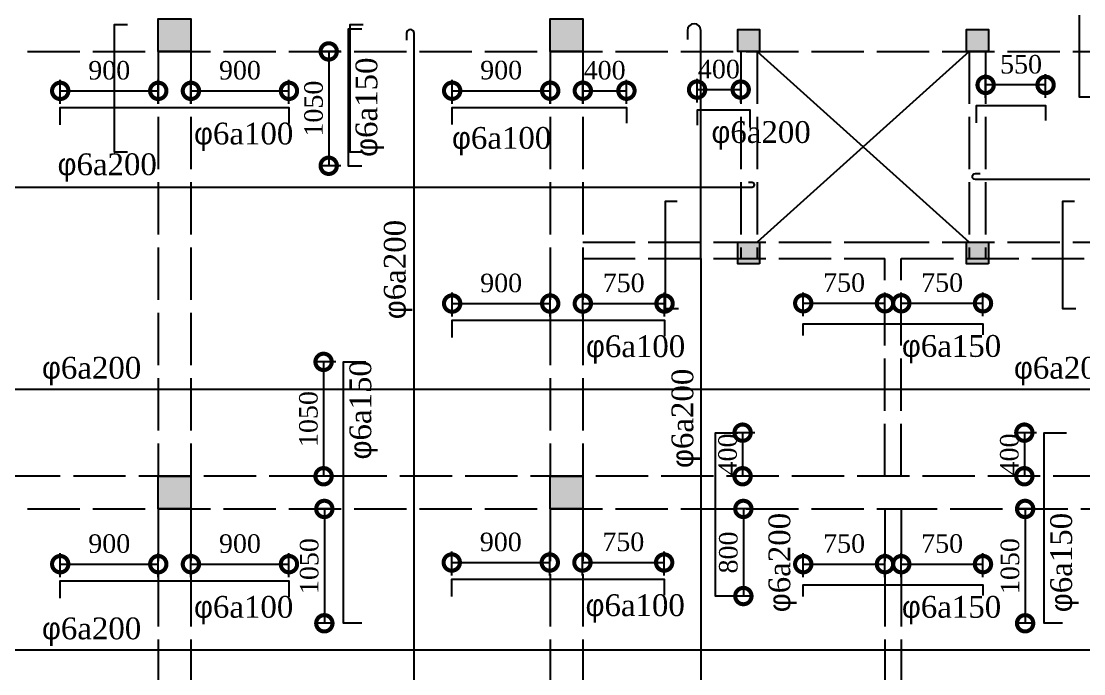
# Model space of a CAD drawing. Extents: x -105064 to -20964, y -943 to 58457.
# Drawn here: x -56054 to -46295, y 33519 to 39509 of the extents above; entities that cross this region are included whole.
import ezdxf

# ---------------------------------------------------------------- set-up
doc = ezdxf.new("R2010")
doc.units = 0
doc.header["$LTSCALE"] = 40
doc.linetypes.add('ACAD_ISO02W100', pattern=[15, 12, -3])
doc.layers.get('0').update_dxf_attribs({"linetype": 'CONTINUOUS'})
doc.layers.get('DEFPOINTS').update_dxf_attribs({"linetype": 'CONTINUOUS'})
for name, color, linetype in [('BAO', 3, 'CONTINUOUS'), ('COT', 3, 'CONTINUOUS'), ('KTHUOT', 6, 'CONTINUOUS'), ('MANH', 2, 'CONTINUOUS'), ('TEXT', 7, 'CONTINUOUS'), ('THEP', 1, 'CONTINUOUS')]:
    doc.layers.add(name, color=color, linetype=linetype)
doc.styles.add('VNI-HELVE', font='')
doc.styles.add('VNI-TIMES', font='')
doc.styles.get('VNI-HELVE').set_extended_font_data('VNI-Helve')
doc.styles.get('VNI-TIMES').set_extended_font_data('VNI-Times')
doc.dimstyles.new('D1', dxfattribs={"dimscale": 0, "dimtxt": 300, "dimasz": 250, "dimexe": 250, "dimexo": 0, "dimgap": 160, "dimtad": 1, "dimdec": 0, "dimdsep": 46, "dimtxsty": 'VNI-HELVE', "dimblk1": 'ARCHTICK', "dimblk2": 'ARCHTICK', "dimsah": 1, "dimcen": 2.5, "dimclrd": 6, "dimclre": 6, "dimclrt": 6, "dimadec": 0, "dimazin": 0, "dimtfac": 1, "dimtdec": 0, "dimtmove": 0, "dimatfit": 3, "dimldrblk": 'ARCHTICK', "dimfxl": 1, "dimtolj": 1, "dimtzin": 0, "dimarcsym": 0})

# ---------------------------------------------------------------- blocks, each defined once
blk = doc.blocks.new('_DotSmall')
at = {"color": 0, "linetype": 'ByBlock', "const_width": 0.5}
blk.add_lwpolyline([(-0.0625, 0, 1), (0.0625, 0, 1)], format="xyb", close=True, dxfattribs=at)
blk = doc.blocks.new('*D200')
at = {"layer": 'DEFPOINTS', "color": 0, "linetype": 'Continuous', "transparency": 16777216}
for p in [(-54795.8, 34525.2), (-55696.3, 34335.5), (-54795.8, 34335.5)]:
    blk.add_point(p, dxfattribs=at)
at = {"layer": 'KTHUOT', "color": 9, "linetype": 'Continuous', "lineweight": -2, "transparency": 16777216}
for p, q in [((-55696.3, 34405.5), (-55696.3, 34625.2)), ((-54795.8, 34405.5), (-54795.8, 34625.2)), ((-55696.3, 34525.2), (-54795.8, 34525.2))]:
    blk.add_line(p, q, dxfattribs=at)
at = {"layer": 'KTHUOT', "color": 9, "linetype": 'Continuous', "lineweight": -2, "transparency": 16777216, "xscale": 300, "yscale": 300, "zscale": 300, "rotation": 180}
blk.add_blockref('_DotSmall', (-55696.3, 34525.2), dxfattribs=at)
at = {"layer": 'KTHUOT', "color": 9, "linetype": 'Continuous', "lineweight": -2, "transparency": 16777216, "xscale": 300, "yscale": 300, "zscale": 300}
blk.add_blockref('_DotSmall', (-54795.8, 34525.2), dxfattribs=at)
at = {"layer": 'KTHUOT', "color": 7, "linetype": 'Continuous', "transparency": 16777216, "insert": (-55246.1, 34713.2), "char_height": 170, "attachment_point": 5, "style": 'VNI-TIMES'}
blk.add_mtext('\\A1;900', dxfattribs=at)
blk = doc.blocks.new('_ARCHTICK')
at = {"color": 0, "linetype": 'ByBlock', "const_width": 0.15}
blk.add_lwpolyline([(-0.5, -0.5), (0.5, 0.5)], dxfattribs=at)
blk = doc.blocks.new('*D204')
at = {"layer": 'DEFPOINTS', "color": 0, "linetype": 'Continuous', "transparency": 16777216}
for p in [(-53595.4, 34525.2), (-54495.8, 34335.5), (-53595.4, 34335.5)]:
    blk.add_point(p, dxfattribs=at)
at = {"layer": 'KTHUOT', "color": 9, "linetype": 'Continuous', "lineweight": -2, "transparency": 16777216}
for p, q in [((-54495.8, 34405.5), (-54495.8, 34625.2)), ((-53595.4, 34405.5), (-53595.4, 34625.2)), ((-54495.8, 34525.2), (-53595.4, 34525.2))]:
    blk.add_line(p, q, dxfattribs=at)
at = {"layer": 'KTHUOT', "color": 9, "linetype": 'Continuous', "lineweight": -2, "transparency": 16777216, "xscale": 300, "yscale": 300, "zscale": 300, "rotation": 180}
blk.add_blockref('_DotSmall', (-54495.8, 34525.2), dxfattribs=at)
at = {"layer": 'KTHUOT', "color": 9, "linetype": 'Continuous', "lineweight": -2, "transparency": 16777216, "xscale": 300, "yscale": 300, "zscale": 300}
blk.add_blockref('_DotSmall', (-53595.4, 34525.2), dxfattribs=at)
at = {"layer": 'KTHUOT', "color": 7, "linetype": 'Continuous', "transparency": 16777216, "insert": (-54045.6, 34713.2), "char_height": 170, "attachment_point": 5, "style": 'VNI-TIMES'}
blk.add_mtext('\\A1;900', dxfattribs=at)
blk = doc.blocks.new('*D199')
at = {"layer": 'DEFPOINTS', "color": 0, "linetype": 'Continuous', "transparency": 16777216}
for p in [(-47220.4, 34525.2), (-47970.8, 34335.5), (-47220.4, 34335.5)]:
    blk.add_point(p, dxfattribs=at)
at = {"layer": 'KTHUOT', "color": 9, "linetype": 'Continuous', "lineweight": -2, "transparency": 16777216}
for p, q in [((-47970.8, 34405.5), (-47970.8, 34625.2)), ((-47220.4, 34405.5), (-47220.4, 34625.2)), ((-47970.8, 34525.2), (-47220.4, 34525.2))]:
    blk.add_line(p, q, dxfattribs=at)
at = {"layer": 'KTHUOT', "color": 9, "linetype": 'Continuous', "lineweight": -2, "transparency": 16777216, "xscale": 300, "yscale": 300, "zscale": 300, "rotation": 180}
blk.add_blockref('_DotSmall', (-47970.8, 34525.2), dxfattribs=at)
at = {"layer": 'KTHUOT', "color": 9, "linetype": 'Continuous', "lineweight": -2, "transparency": 16777216, "xscale": 300, "yscale": 300, "zscale": 300}
blk.add_blockref('_DotSmall', (-47220.4, 34525.2), dxfattribs=at)
at = {"layer": 'KTHUOT', "color": 7, "linetype": 'Continuous', "transparency": 16777216, "insert": (-47595.6, 34713.6), "char_height": 170, "attachment_point": 5, "style": 'VNI-TIMES'}
blk.add_mtext('\\A1;750', dxfattribs=at)
blk = doc.blocks.new('*D205')
at = {"layer": 'DEFPOINTS', "color": 0, "linetype": 'Continuous', "transparency": 16777216}
for p in [(-48120.8, 34525.2), (-48871.3, 34335.5), (-48120.8, 34335.5)]:
    blk.add_point(p, dxfattribs=at)
at = {"layer": 'KTHUOT', "color": 9, "linetype": 'Continuous', "lineweight": -2, "transparency": 16777216}
for p, q in [((-48871.3, 34405.5), (-48871.3, 34625.2)), ((-48120.8, 34405.5), (-48120.8, 34625.2)), ((-48871.3, 34525.2), (-48120.8, 34525.2))]:
    blk.add_line(p, q, dxfattribs=at)
at = {"layer": 'KTHUOT', "color": 9, "linetype": 'Continuous', "lineweight": -2, "transparency": 16777216, "xscale": 300, "yscale": 300, "zscale": 300, "rotation": 180}
blk.add_blockref('_DotSmall', (-48871.3, 34525.2), dxfattribs=at)
at = {"layer": 'KTHUOT', "color": 9, "linetype": 'Continuous', "lineweight": -2, "transparency": 16777216, "xscale": 300, "yscale": 300, "zscale": 300}
blk.add_blockref('_DotSmall', (-48120.8, 34525.2), dxfattribs=at)
at = {"layer": 'KTHUOT', "color": 7, "linetype": 'Continuous', "transparency": 16777216, "insert": (-48496.1, 34713.6), "char_height": 170, "attachment_point": 5, "style": 'VNI-TIMES'}
blk.add_mtext('\\A1;750', dxfattribs=at)
blk = doc.blocks.new('*D214')
at = {"layer": 'DEFPOINTS', "color": 0, "linetype": 'Continuous', "transparency": 16777216}
for p in [(-50149, 34540.4), (-50899.4, 34350.8), (-50149, 34350.8)]:
    blk.add_point(p, dxfattribs=at)
at = {"layer": 'KTHUOT', "color": 9, "linetype": 'Continuous', "lineweight": -2, "transparency": 16777216}
for p, q in [((-50899.4, 34420.8), (-50899.4, 34640.4)), ((-50149, 34420.8), (-50149, 34640.4)), ((-50899.4, 34540.4), (-50149, 34540.4))]:
    blk.add_line(p, q, dxfattribs=at)
at = {"layer": 'KTHUOT', "color": 9, "linetype": 'Continuous', "lineweight": -2, "transparency": 16777216, "xscale": 300, "yscale": 300, "zscale": 300, "rotation": 180}
blk.add_blockref('_DotSmall', (-50899.4, 34540.4), dxfattribs=at)
at = {"layer": 'KTHUOT', "color": 9, "linetype": 'Continuous', "lineweight": -2, "transparency": 16777216, "xscale": 300, "yscale": 300, "zscale": 300}
blk.add_blockref('_DotSmall', (-50149, 34540.4), dxfattribs=at)
at = {"layer": 'KTHUOT', "color": 7, "linetype": 'Continuous', "transparency": 16777216, "insert": (-50524.2, 34728.8), "char_height": 170, "attachment_point": 5, "style": 'VNI-TIMES'}
blk.add_mtext('\\A1;750', dxfattribs=at)
blk = doc.blocks.new('*D215')
at = {"layer": 'DEFPOINTS', "color": 0, "linetype": 'Continuous', "transparency": 16777216}
for p in [(-51199.4, 34540.4), (-52099.8, 34350.8), (-51199.4, 34350.8)]:
    blk.add_point(p, dxfattribs=at)
at = {"layer": 'KTHUOT', "color": 9, "linetype": 'Continuous', "lineweight": -2, "transparency": 16777216}
for p, q in [((-52099.8, 34420.8), (-52099.8, 34640.4)), ((-51199.4, 34420.8), (-51199.4, 34640.4)), ((-52099.8, 34540.4), (-51199.4, 34540.4))]:
    blk.add_line(p, q, dxfattribs=at)
at = {"layer": 'KTHUOT', "color": 9, "linetype": 'Continuous', "lineweight": -2, "transparency": 16777216, "xscale": 300, "yscale": 300, "zscale": 300, "rotation": 180}
blk.add_blockref('_DotSmall', (-52099.8, 34540.4), dxfattribs=at)
at = {"layer": 'KTHUOT', "color": 9, "linetype": 'Continuous', "lineweight": -2, "transparency": 16777216, "xscale": 300, "yscale": 300, "zscale": 300}
blk.add_blockref('_DotSmall', (-51199.4, 34540.4), dxfattribs=at)
at = {"layer": 'KTHUOT', "color": 7, "linetype": 'Continuous', "transparency": 16777216, "insert": (-51649.6, 34728.4), "char_height": 170, "attachment_point": 5, "style": 'VNI-TIMES'}
blk.add_mtext('\\A1;900', dxfattribs=at)
blk = doc.blocks.new('*D243')
at = {"layer": 'DEFPOINTS', "color": 0, "linetype": 'Continuous', "transparency": 16777216}
for p in [(-54795.8, 38870.4), (-55696.3, 38680.8), (-54795.8, 38680.8)]:
    blk.add_point(p, dxfattribs=at)
at = {"layer": 'KTHUOT', "color": 9, "linetype": 'Continuous', "lineweight": -2, "transparency": 16777216}
for p, q in [((-55696.3, 38750.8), (-55696.3, 38970.4)), ((-54795.8, 38750.8), (-54795.8, 38970.4)), ((-55696.3, 38870.4), (-54795.8, 38870.4))]:
    blk.add_line(p, q, dxfattribs=at)
at = {"layer": 'KTHUOT', "color": 9, "linetype": 'Continuous', "lineweight": -2, "transparency": 16777216, "xscale": 300, "yscale": 300, "zscale": 300, "rotation": 180}
blk.add_blockref('_DotSmall', (-55696.3, 38870.4), dxfattribs=at)
at = {"layer": 'KTHUOT', "color": 9, "linetype": 'Continuous', "lineweight": -2, "transparency": 16777216, "xscale": 300, "yscale": 300, "zscale": 300}
blk.add_blockref('_DotSmall', (-54795.8, 38870.4), dxfattribs=at)
at = {"layer": 'KTHUOT', "color": 7, "linetype": 'Continuous', "transparency": 16777216, "insert": (-55246.1, 39058.5), "char_height": 170, "attachment_point": 5, "style": 'VNI-TIMES'}
blk.add_mtext('\\A1;900', dxfattribs=at)
blk = doc.blocks.new('*D242')
at = {"layer": 'DEFPOINTS', "color": 0, "linetype": 'Continuous', "transparency": 16777216}
for p in [(-53595.4, 38870.4), (-54495.8, 38680.8), (-53595.4, 38680.8)]:
    blk.add_point(p, dxfattribs=at)
at = {"layer": 'KTHUOT', "color": 9, "linetype": 'Continuous', "lineweight": -2, "transparency": 16777216}
for p, q in [((-54495.8, 38750.8), (-54495.8, 38970.4)), ((-53595.4, 38750.8), (-53595.4, 38970.4)), ((-54495.8, 38870.4), (-53595.4, 38870.4))]:
    blk.add_line(p, q, dxfattribs=at)
at = {"layer": 'KTHUOT', "color": 9, "linetype": 'Continuous', "lineweight": -2, "transparency": 16777216, "xscale": 300, "yscale": 300, "zscale": 300, "rotation": 180}
blk.add_blockref('_DotSmall', (-54495.8, 38870.4), dxfattribs=at)
at = {"layer": 'KTHUOT', "color": 9, "linetype": 'Continuous', "lineweight": -2, "transparency": 16777216, "xscale": 300, "yscale": 300, "zscale": 300}
blk.add_blockref('_DotSmall', (-53595.4, 38870.4), dxfattribs=at)
at = {"layer": 'KTHUOT', "color": 7, "linetype": 'Continuous', "transparency": 16777216, "insert": (-54045.6, 39058.5), "char_height": 170, "attachment_point": 5, "style": 'VNI-TIMES'}
blk.add_mtext('\\A1;900', dxfattribs=at)
blk = doc.blocks.new('*D234')
at = {"layer": 'DEFPOINTS', "color": 0, "linetype": 'Continuous', "transparency": 16777216}
for p in [(-51195.8, 36918), (-52096.3, 36728.4), (-51195.8, 36728.4)]:
    blk.add_point(p, dxfattribs=at)
at = {"layer": 'KTHUOT', "color": 9, "linetype": 'Continuous', "lineweight": -2, "transparency": 16777216}
for p, q in [((-52096.3, 36798.4), (-52096.3, 37018)), ((-51195.8, 36798.4), (-51195.8, 37018)), ((-52096.3, 36918), (-51195.8, 36918))]:
    blk.add_line(p, q, dxfattribs=at)
at = {"layer": 'KTHUOT', "color": 9, "linetype": 'Continuous', "lineweight": -2, "transparency": 16777216, "xscale": 300, "yscale": 300, "zscale": 300, "rotation": 180}
blk.add_blockref('_DotSmall', (-52096.3, 36918), dxfattribs=at)
at = {"layer": 'KTHUOT', "color": 9, "linetype": 'Continuous', "lineweight": -2, "transparency": 16777216, "xscale": 300, "yscale": 300, "zscale": 300}
blk.add_blockref('_DotSmall', (-51195.8, 36918), dxfattribs=at)
at = {"layer": 'KTHUOT', "color": 7, "linetype": 'Continuous', "transparency": 16777216, "insert": (-51646.1, 37106), "char_height": 170, "attachment_point": 5, "style": 'VNI-TIMES'}
blk.add_mtext('\\A1;900', dxfattribs=at)
blk = doc.blocks.new('*D233')
at = {"layer": 'DEFPOINTS', "color": 0, "linetype": 'Continuous', "transparency": 16777216}
for p in [(-50145.4, 36918), (-50895.8, 36728.4), (-50145.4, 36728.4)]:
    blk.add_point(p, dxfattribs=at)
at = {"layer": 'KTHUOT', "color": 9, "linetype": 'Continuous', "lineweight": -2, "transparency": 16777216}
for p, q in [((-50895.8, 36798.4), (-50895.8, 37018)), ((-50145.4, 36798.4), (-50145.4, 37018)), ((-50895.8, 36918), (-50145.4, 36918))]:
    blk.add_line(p, q, dxfattribs=at)
at = {"layer": 'KTHUOT', "color": 9, "linetype": 'Continuous', "lineweight": -2, "transparency": 16777216, "xscale": 300, "yscale": 300, "zscale": 300, "rotation": 180}
blk.add_blockref('_DotSmall', (-50895.8, 36918), dxfattribs=at)
at = {"layer": 'KTHUOT', "color": 9, "linetype": 'Continuous', "lineweight": -2, "transparency": 16777216, "xscale": 300, "yscale": 300, "zscale": 300}
blk.add_blockref('_DotSmall', (-50145.4, 36918), dxfattribs=at)
at = {"layer": 'KTHUOT', "color": 7, "linetype": 'Continuous', "transparency": 16777216, "insert": (-50520.6, 37106.4), "char_height": 170, "attachment_point": 5, "style": 'VNI-TIMES'}
blk.add_mtext('\\A1;750', dxfattribs=at)
blk = doc.blocks.new('*D241')
at = {"layer": 'DEFPOINTS', "color": 0, "linetype": 'Continuous', "transparency": 16777216}
for p in [(-48120.8, 36920.3), (-48871.3, 36730.7), (-48120.8, 36730.7)]:
    blk.add_point(p, dxfattribs=at)
at = {"layer": 'KTHUOT', "color": 9, "linetype": 'Continuous', "lineweight": -2, "transparency": 16777216}
for p, q in [((-48871.3, 36800.7), (-48871.3, 37020.3)), ((-48120.8, 36800.7), (-48120.8, 37020.3)), ((-48871.3, 36920.3), (-48120.8, 36920.3))]:
    blk.add_line(p, q, dxfattribs=at)
at = {"layer": 'KTHUOT', "color": 9, "linetype": 'Continuous', "lineweight": -2, "transparency": 16777216, "xscale": 300, "yscale": 300, "zscale": 300, "rotation": 180}
blk.add_blockref('_DotSmall', (-48871.3, 36920.3), dxfattribs=at)
at = {"layer": 'KTHUOT', "color": 9, "linetype": 'Continuous', "lineweight": -2, "transparency": 16777216, "xscale": 300, "yscale": 300, "zscale": 300}
blk.add_blockref('_DotSmall', (-48120.8, 36920.3), dxfattribs=at)
at = {"layer": 'KTHUOT', "color": 7, "linetype": 'Continuous', "transparency": 16777216, "insert": (-48496.1, 37108.7), "char_height": 170, "attachment_point": 5, "style": 'VNI-TIMES'}
blk.add_mtext('\\A1;750', dxfattribs=at)
blk = doc.blocks.new('*D240')
at = {"layer": 'DEFPOINTS', "color": 0, "linetype": 'Continuous', "transparency": 16777216}
for p in [(-47220.4, 36920.3), (-47970.8, 36730.7), (-47220.4, 36730.7)]:
    blk.add_point(p, dxfattribs=at)
at = {"layer": 'KTHUOT', "color": 9, "linetype": 'Continuous', "lineweight": -2, "transparency": 16777216}
for p, q in [((-47970.8, 36800.7), (-47970.8, 37020.3)), ((-47220.4, 36800.7), (-47220.4, 37020.3)), ((-47970.8, 36920.3), (-47220.4, 36920.3))]:
    blk.add_line(p, q, dxfattribs=at)
at = {"layer": 'KTHUOT', "color": 9, "linetype": 'Continuous', "lineweight": -2, "transparency": 16777216, "xscale": 300, "yscale": 300, "zscale": 300, "rotation": 180}
blk.add_blockref('_DotSmall', (-47970.8, 36920.3), dxfattribs=at)
at = {"layer": 'KTHUOT', "color": 9, "linetype": 'Continuous', "lineweight": -2, "transparency": 16777216, "xscale": 300, "yscale": 300, "zscale": 300}
blk.add_blockref('_DotSmall', (-47220.4, 36920.3), dxfattribs=at)
at = {"layer": 'KTHUOT', "color": 7, "linetype": 'Continuous', "transparency": 16777216, "insert": (-47595.6, 37108.7), "char_height": 170, "attachment_point": 5, "style": 'VNI-TIMES'}
blk.add_mtext('\\A1;750', dxfattribs=at)
blk = doc.blocks.new('*D274')
at = {"layer": 'DEFPOINTS', "color": 0, "linetype": 'Continuous', "transparency": 16777216}
for p in [(-50495.4, 38871.7), (-50895.8, 38682.1), (-50495.4, 38682.1)]:
    blk.add_point(p, dxfattribs=at)
at = {"layer": 'KTHUOT', "color": 9, "linetype": 'Continuous', "lineweight": -2, "transparency": 16777216}
for p, q in [((-50895.8, 38752.1), (-50895.8, 38971.7)), ((-50495.4, 38752.1), (-50495.4, 38971.7)), ((-50895.8, 38871.7), (-50495.4, 38871.7))]:
    blk.add_line(p, q, dxfattribs=at)
at = {"layer": 'KTHUOT', "color": 9, "linetype": 'Continuous', "lineweight": -2, "transparency": 16777216, "xscale": 300, "yscale": 300, "zscale": 300, "rotation": 180}
blk.add_blockref('_DotSmall', (-50895.8, 38871.7), dxfattribs=at)
at = {"layer": 'KTHUOT', "color": 9, "linetype": 'Continuous', "lineweight": -2, "transparency": 16777216, "xscale": 300, "yscale": 300, "zscale": 300}
blk.add_blockref('_DotSmall', (-50495.4, 38871.7), dxfattribs=at)
at = {"layer": 'KTHUOT', "color": 7, "linetype": 'Continuous', "transparency": 16777216, "insert": (-50695.6, 39058.8), "char_height": 170, "attachment_point": 5, "style": 'VNI-TIMES'}
blk.add_mtext('\\A1;400', dxfattribs=at)
blk = doc.blocks.new('*D273')
at = {"layer": 'DEFPOINTS', "color": 0, "linetype": 'Continuous', "transparency": 16777216}
for p in [(-51195.8, 38871.7), (-52096.3, 38682.1), (-51195.8, 38682.1)]:
    blk.add_point(p, dxfattribs=at)
at = {"layer": 'KTHUOT', "color": 9, "linetype": 'Continuous', "lineweight": -2, "transparency": 16777216}
for p, q in [((-52096.3, 38752.1), (-52096.3, 38971.7)), ((-51195.8, 38752.1), (-51195.8, 38971.7)), ((-52096.3, 38871.7), (-51195.8, 38871.7))]:
    blk.add_line(p, q, dxfattribs=at)
at = {"layer": 'KTHUOT', "color": 9, "linetype": 'Continuous', "lineweight": -2, "transparency": 16777216, "xscale": 300, "yscale": 300, "zscale": 300, "rotation": 180}
blk.add_blockref('_DotSmall', (-52096.3, 38871.7), dxfattribs=at)
at = {"layer": 'KTHUOT', "color": 9, "linetype": 'Continuous', "lineweight": -2, "transparency": 16777216, "xscale": 300, "yscale": 300, "zscale": 300}
blk.add_blockref('_DotSmall', (-51195.8, 38871.7), dxfattribs=at)
at = {"layer": 'KTHUOT', "color": 7, "linetype": 'Continuous', "transparency": 16777216, "insert": (-51646.1, 39059.8), "char_height": 170, "attachment_point": 5, "style": 'VNI-TIMES'}
blk.add_mtext('\\A1;900', dxfattribs=at)
blk = doc.blocks.new('*D272')
at = {"layer": 'DEFPOINTS', "color": 0, "linetype": 'Continuous', "transparency": 16777216}
for p in [(-49445.8, 38882.1), (-49846.3, 38692.5), (-49445.8, 38692.5)]:
    blk.add_point(p, dxfattribs=at)
at = {"layer": 'KTHUOT', "color": 9, "linetype": 'Continuous', "lineweight": -2, "transparency": 16777216}
for p, q in [((-49846.3, 38762.5), (-49846.3, 38982.1)), ((-49445.8, 38762.5), (-49445.8, 38982.1)), ((-49846.3, 38882.1), (-49445.8, 38882.1))]:
    blk.add_line(p, q, dxfattribs=at)
at = {"layer": 'KTHUOT', "color": 9, "linetype": 'Continuous', "lineweight": -2, "transparency": 16777216, "xscale": 300, "yscale": 300, "zscale": 300, "rotation": 180}
blk.add_blockref('_DotSmall', (-49846.3, 38882.1), dxfattribs=at)
at = {"layer": 'KTHUOT', "color": 9, "linetype": 'Continuous', "lineweight": -2, "transparency": 16777216, "xscale": 300, "yscale": 300, "zscale": 300}
blk.add_blockref('_DotSmall', (-49445.8, 38882.1), dxfattribs=at)
at = {"layer": 'KTHUOT', "color": 7, "linetype": 'Continuous', "transparency": 16777216, "insert": (-49646.1, 39069.1), "char_height": 170, "attachment_point": 5, "style": 'VNI-TIMES'}
blk.add_mtext('\\A1;400', dxfattribs=at)
blk = doc.blocks.new('*D271')
at = {"layer": 'DEFPOINTS', "color": 0, "linetype": 'Continuous', "transparency": 16777216}
for p in [(-47195.8, 38925.1), (-47195.8, 38735.5), (-46645.4, 38735.5)]:
    blk.add_point(p, dxfattribs=at)
at = {"layer": 'KTHUOT', "color": 9, "linetype": 'Continuous', "lineweight": -2, "transparency": 16777216}
for p, q in [((-47195.8, 38805.5), (-47195.8, 39025.1)), ((-46645.4, 38805.5), (-46645.4, 39025.1)), ((-46645.4, 38925.1), (-47195.8, 38925.1))]:
    blk.add_line(p, q, dxfattribs=at)
at = {"layer": 'KTHUOT', "color": 9, "linetype": 'Continuous', "lineweight": -2, "transparency": 16777216, "xscale": 300, "yscale": 300, "zscale": 300, "rotation": 180}
blk.add_blockref('_DotSmall', (-47195.8, 38925.1), dxfattribs=at)
at = {"layer": 'KTHUOT', "color": 9, "linetype": 'Continuous', "lineweight": -2, "transparency": 16777216, "xscale": 300, "yscale": 300, "zscale": 300}
blk.add_blockref('_DotSmall', (-46645.4, 38925.1), dxfattribs=at)
at = {"layer": 'KTHUOT', "color": 7, "linetype": 'Continuous', "transparency": 16777216, "insert": (-46870.6, 39113.5), "char_height": 170, "attachment_point": 5, "style": 'VNI-TIMES'}
blk.add_mtext('\\A1;550', dxfattribs=at)
blk = doc.blocks.new('*D417')
at = {"layer": 'DEFPOINTS', "color": 0, "linetype": 'Continuous', "transparency": 16777216}
for p in [(-53050.1, 39232.4), (-53230, 38182.7), (-53050.1, 38182.7)]:
    blk.add_point(p, dxfattribs=at)
at = {"layer": 'KTHUOT', "color": 9, "linetype": 'Continuous', "lineweight": -2, "transparency": 16777216}
for p, q in [((-53120.1, 39232.4), (-53300, 39232.4)), ((-53230, 39232.4), (-53230, 38182.7)), ((-53120.1, 38182.7), (-53300, 38182.7))]:
    blk.add_line(p, q, dxfattribs=at)
at = {"layer": 'KTHUOT', "color": 9, "linetype": 'Continuous', "lineweight": -2, "transparency": 16777216, "xscale": 300, "yscale": 300, "zscale": 300}
for p, rotation in [((-53230, 39232.4), 90), ((-53230, 38182.7), 270)]:
    blk.add_blockref('_DotSmall', p, dxfattribs=dict(at, rotation=rotation))
at = {"layer": 'KTHUOT', "color": 7, "linetype": 'Continuous', "transparency": 16777216, "insert": (-53368.4, 38707.6), "char_height": 170, "attachment_point": 5, "rotation": 90, "style": 'VNI-TIMES'}
blk.add_mtext('\\A1;1050', dxfattribs=at)
blk = doc.blocks.new('*D418')
at = {"layer": 'DEFPOINTS', "color": 0, "linetype": 'Continuous', "transparency": 16777216}
for p in [(-53095, 36382.5), (-53277.4, 35332.4), (-53095, 35332.4)]:
    blk.add_point(p, dxfattribs=at)
at = {"layer": 'KTHUOT', "color": 9, "linetype": 'Continuous', "lineweight": -2, "transparency": 16777216}
for p, q in [((-53165, 36382.5), (-53347.4, 36382.5)), ((-53277.4, 36382.5), (-53277.4, 35332.4)), ((-53165, 35332.4), (-53347.4, 35332.4))]:
    blk.add_line(p, q, dxfattribs=at)
at = {"layer": 'KTHUOT', "color": 9, "linetype": 'Continuous', "lineweight": -2, "transparency": 16777216, "xscale": 300, "yscale": 300, "zscale": 300}
for p, rotation in [((-53277.4, 36382.5), 90), ((-53277.4, 35332.4), 270)]:
    blk.add_blockref('_DotSmall', p, dxfattribs=dict(at, rotation=rotation))
at = {"layer": 'KTHUOT', "color": 7, "linetype": 'Continuous', "transparency": 16777216, "insert": (-53415.8, 35857.5), "char_height": 170, "attachment_point": 5, "rotation": 90, "style": 'VNI-TIMES'}
blk.add_mtext('\\A1;1050', dxfattribs=at)
blk = doc.blocks.new('*D419')
at = {"layer": 'DEFPOINTS', "color": 0, "linetype": 'Continuous', "transparency": 16777216}
for p in [(-53137.4, 35032.4), (-53270.3, 33982.5), (-53137.4, 33982.5)]:
    blk.add_point(p, dxfattribs=at)
at = {"layer": 'KTHUOT', "color": 9, "linetype": 'Continuous', "lineweight": -2, "transparency": 16777216}
for p, q in [((-53207.4, 35032.4), (-53340.3, 35032.4)), ((-53270.3, 35032.4), (-53270.3, 33982.5)), ((-53207.4, 33982.5), (-53340.3, 33982.5))]:
    blk.add_line(p, q, dxfattribs=at)
at = {"layer": 'KTHUOT', "color": 9, "linetype": 'Continuous', "lineweight": -2, "transparency": 16777216, "xscale": 300, "yscale": 300, "zscale": 300}
for p, rotation in [((-53270.3, 35032.4), 90), ((-53270.3, 33982.5), 270)]:
    blk.add_blockref('_DotSmall', p, dxfattribs=dict(at, rotation=rotation))
at = {"layer": 'KTHUOT', "color": 7, "linetype": 'Continuous', "transparency": 16777216, "insert": (-53408.7, 34507.5), "char_height": 170, "attachment_point": 5, "rotation": 90, "style": 'VNI-TIMES'}
blk.add_mtext('\\A1;1050', dxfattribs=at)
blk = doc.blocks.new('*D470')
at = {"layer": 'DEFPOINTS', "color": 0, "linetype": 'Continuous', "transparency": 16777216}
for p in [(-49246, 35732.5), (-49428.4, 35332.4), (-49246, 35332.4)]:
    blk.add_point(p, dxfattribs=at)
at = {"layer": 'KTHUOT', "color": 9, "linetype": 'Continuous', "lineweight": -2, "transparency": 16777216}
for p, q in [((-49316, 35732.5), (-49498.4, 35732.5)), ((-49428.4, 35732.5), (-49428.4, 35332.4)), ((-49316, 35332.4), (-49498.4, 35332.4))]:
    blk.add_line(p, q, dxfattribs=at)
at = {"layer": 'KTHUOT', "color": 9, "linetype": 'Continuous', "lineweight": -2, "transparency": 16777216, "xscale": 300, "yscale": 300, "zscale": 300}
for p, rotation in [((-49428.4, 35732.5), 90), ((-49428.4, 35332.4), 270)]:
    blk.add_blockref('_DotSmall', p, dxfattribs=dict(at, rotation=rotation))
at = {"layer": 'KTHUOT', "color": 7, "linetype": 'Continuous', "transparency": 16777216, "insert": (-49565.4, 35532.5), "char_height": 170, "attachment_point": 5, "rotation": 90, "style": 'VNI-TIMES'}
blk.add_mtext('\\A1;400', dxfattribs=at)
blk = doc.blocks.new('*D469')
at = {"layer": 'DEFPOINTS', "color": 0, "linetype": 'Continuous', "transparency": 16777216}
for p in [(-49288.4, 35032.4), (-49421.3, 34232.5), (-49288.4, 34232.5)]:
    blk.add_point(p, dxfattribs=at)
at = {"layer": 'KTHUOT', "color": 9, "linetype": 'Continuous', "lineweight": -2, "transparency": 16777216}
for p, q in [((-49358.4, 35032.4), (-49491.3, 35032.4)), ((-49421.3, 35032.4), (-49421.3, 34232.5)), ((-49358.4, 34232.5), (-49491.3, 34232.5))]:
    blk.add_line(p, q, dxfattribs=at)
at = {"layer": 'KTHUOT', "color": 9, "linetype": 'Continuous', "lineweight": -2, "transparency": 16777216, "xscale": 300, "yscale": 300, "zscale": 300}
for p, rotation in [((-49421.3, 35032.4), 90), ((-49421.3, 34232.5), 270)]:
    blk.add_blockref('_DotSmall', p, dxfattribs=dict(at, rotation=rotation))
at = {"layer": 'KTHUOT', "color": 7, "linetype": 'Continuous', "transparency": 16777216, "insert": (-49558.3, 34632.5), "char_height": 170, "attachment_point": 5, "rotation": 90, "style": 'VNI-TIMES'}
blk.add_mtext('\\A1;800', dxfattribs=at)
blk = doc.blocks.new('*D471')
at = {"layer": 'DEFPOINTS', "color": 0, "linetype": 'Continuous', "transparency": 16777216}
for p in [(-46658, 35732.5), (-46840.4, 35332.4), (-46658, 35332.4)]:
    blk.add_point(p, dxfattribs=at)
at = {"layer": 'KTHUOT', "color": 9, "linetype": 'Continuous', "lineweight": -2, "transparency": 16777216}
for p, q in [((-46728, 35732.5), (-46910.4, 35732.5)), ((-46840.4, 35732.5), (-46840.4, 35332.4)), ((-46728, 35332.4), (-46910.4, 35332.4))]:
    blk.add_line(p, q, dxfattribs=at)
at = {"layer": 'KTHUOT', "color": 9, "linetype": 'Continuous', "lineweight": -2, "transparency": 16777216, "xscale": 300, "yscale": 300, "zscale": 300}
for p, rotation in [((-46840.4, 35732.5), 90), ((-46840.4, 35332.4), 270)]:
    blk.add_blockref('_DotSmall', p, dxfattribs=dict(at, rotation=rotation))
at = {"layer": 'KTHUOT', "color": 7, "linetype": 'Continuous', "transparency": 16777216, "insert": (-46977.4, 35532.5), "char_height": 170, "attachment_point": 5, "rotation": 90, "style": 'VNI-TIMES'}
blk.add_mtext('\\A1;400', dxfattribs=at)
blk = doc.blocks.new('*D472')
at = {"layer": 'DEFPOINTS', "color": 0, "linetype": 'Continuous', "transparency": 16777216}
for p in [(-46700.4, 35032.4), (-46833.3, 33982.5), (-46700.4, 33982.5)]:
    blk.add_point(p, dxfattribs=at)
at = {"layer": 'KTHUOT', "color": 9, "linetype": 'Continuous', "lineweight": -2, "transparency": 16777216}
for p, q in [((-46770.4, 35032.4), (-46903.3, 35032.4)), ((-46833.3, 35032.4), (-46833.3, 33982.5)), ((-46770.4, 33982.5), (-46903.3, 33982.5))]:
    blk.add_line(p, q, dxfattribs=at)
at = {"layer": 'KTHUOT', "color": 9, "linetype": 'Continuous', "lineweight": -2, "transparency": 16777216, "xscale": 300, "yscale": 300, "zscale": 300}
for p, rotation in [((-46833.3, 35032.4), 90), ((-46833.3, 33982.5), 270)]:
    blk.add_blockref('_DotSmall', p, dxfattribs=dict(at, rotation=rotation))
at = {"layer": 'KTHUOT', "color": 7, "linetype": 'Continuous', "transparency": 16777216, "insert": (-46971.7, 34507.5), "char_height": 170, "attachment_point": 5, "rotation": 90, "style": 'VNI-TIMES'}
blk.add_mtext('\\A1;1050', dxfattribs=at)

msp = doc.modelspace()

# ---------------------------------------------------------------- linework, layer by layer
at = {"layer": 'BAO'}
for p, q in [((-47345.8, 39232.4), (-49295.8, 37482.4)), ((-49295.8, 39232.4), (-47345.8, 37482.4))]:
    msp.add_line(p, q, dxfattribs=at)
at = {"layer": 'COT'}
for points in [[(-54495.8, 39232.4), (-54795.8, 39232.4), (-54795.8, 39532.4), (-54495.8, 39532.4)], [(-50895.8, 39232.4), (-51195.8, 39232.4), (-51195.8, 39532.4), (-50895.8, 39532.4)], [(-49272.9, 39232.4), (-49472.9, 39232.4), (-49472.9, 39432.4), (-49272.9, 39432.4)], [(-47170.8, 39232.4), (-47370.8, 39232.4), (-47370.8, 39432.4), (-47170.8, 39432.4)], [(-49272.9, 37282.4), (-49472.9, 37282.4), (-49472.9, 37482.4), (-49272.9, 37482.4)], [(-47170.8, 37282.4), (-47370.8, 37282.4), (-47370.8, 37482.4), (-47170.8, 37482.4)], [(-54495.8, 35032.4), (-54795.8, 35032.4), (-54795.8, 35332.4), (-54495.8, 35332.4)], [(-50895.8, 35032.4), (-51195.8, 35032.4), (-51195.8, 35332.4), (-50895.8, 35332.4)]]:
    msp.add_lwpolyline(points, close=True, dxfattribs=at)
for points in [[(-54495.8, 39232.4), (-54795.8, 39232.4), (-54495.8, 39532.4), (-54795.8, 39532.4)], [(-50895.8, 39232.4), (-51195.8, 39232.4), (-50895.8, 39532.4), (-51195.8, 39532.4)], [(-49472.9, 39232.4), (-49272.9, 39232.4), (-49472.9, 39432.4), (-49272.9, 39432.4)], [(-47370.8, 39232.4), (-47170.8, 39232.4), (-47370.8, 39432.4), (-47170.8, 39432.4)], [(-49472.9, 37282.4), (-49272.9, 37282.4), (-49472.9, 37482.4), (-49272.9, 37482.4)], [(-47370.8, 37282.4), (-47170.8, 37282.4), (-47370.8, 37482.4), (-47170.8, 37482.4)], [(-54495.8, 35032.4), (-54795.8, 35032.4), (-54495.8, 35332.4), (-54795.8, 35332.4)], [(-50895.8, 35032.4), (-51195.8, 35032.4), (-50895.8, 35332.4), (-51195.8, 35332.4)]]:
    msp.add_solid(points, dxfattribs=at)
at = {"layer": 'MANH', "linetype": 'ACAD_ISO02W100'}
for p, q in [((-58395.8, 39232.4), (-54795.8, 39232.4)), ((-54795.8, 39232.4), (-51195.8, 39232.4)), ((-54795.8, 39232.4), (-54795.8, 35332.4)), ((-54495.8, 39232.4), (-54495.8, 35332.4)), ((-51195.8, 39232.4), (-51195.8, 35332.4)), ((-51195.8, 39232.4), (-48195.8, 39232.4)), ((-50895.8, 39232.4), (-50895.8, 35332.4)), ((-49445.8, 39232.4), (-49445.8, 37332.4)), ((-49295.8, 39232.4), (-49295.8, 37332.4)), ((-48195.8, 39232.4), (-45195.8, 39232.4)), ((-47345.8, 39232.4), (-47345.8, 37332.4)), ((-47195.8, 39232.4), (-47195.8, 37332.4)), ((-50895.8, 37482.4), (-48195.8, 37482.4)), ((-48195.8, 37482.4), (-45195.8, 37482.4)), ((-50895.8, 37332.4), (-48195.8, 37332.4)), ((-48195.8, 37332.4), (-48120.8, 37332.4)), ((-48120.8, 35332.4), (-48120.8, 37332.4)), ((-47970.8, 37332.4), (-45195.8, 37332.4)), ((-47970.8, 35332.4), (-47970.8, 37332.4)), ((-54495.8, 35332.4), (-58095.8, 35332.4)), ((-50895.8, 35332.4), (-54495.8, 35332.4)), ((-47895.8, 35332.4), (-50895.8, 35332.4)), ((-44895.8, 35332.4), (-47895.8, 35332.4)), ((-58395.8, 35032.4), (-54795.8, 35032.4)), ((-54795.8, 35032.4), (-54795.8, 31132.4)), ((-54795.8, 35032.4), (-51195.8, 35032.4)), ((-54495.8, 35032.4), (-54495.8, 31132.4)), ((-51195.8, 35032.4), (-51195.8, 31132.4)), ((-51195.8, 35032.4), (-48120.8, 35032.4)), ((-50895.8, 35032.4), (-50895.8, 31132.4)), ((-48120.8, 35032.4), (-48120.8, 32482.4)), ((-48120.8, 35032.4), (-45195.8, 35032.4)), ((-47970.8, 35032.4), (-47970.8, 31132.4))]:
    msp.add_line(p, q, dxfattribs=at)
at = {"layer": 'THEP'}
for points in [[(-46231.1, 40358), (-46335.9, 40358), (-46335.9, 38816), (-46203.9, 38816)], [(-55077, 39477.4), (-55200.5, 39477.4), (-55200.5, 38310.8), (-55077, 38310.8)], [(-52926.6, 39438.3), (-53050.1, 39438.3), (-53050.1, 38182.7), (-52926.6, 38182.7)], [(-52914, 39477.4), (-53037.5, 39477.4), (-53037.5, 38310.8), (-52914, 38310.8)], [(-55696.5, 38559.9), (-55696.5, 38716.8), (-53596.1, 38716.8), (-53596.1, 38572)], [(-52096.5, 38561.2), (-52096.5, 38718.1), (-50496.1, 38718.1), (-50496.1, 38573.3)], [(-49360.3, 38534.3), (-49360.3, 38692.5), (-49845.3, 38692.5), (-49845.3, 38555.4)], [(-47281.4, 38577.3), (-47281.4, 38735.5), (-46646.4, 38735.5), (-46646.4, 38598.4)], [(-50029, 37855.8), (-50139.5, 37855.8), (-50139.5, 36873.3), (-50018.6, 36873.3)], [(-46378.6, 37855.8), (-46489.1, 37855.8), (-46489.1, 36873.3), (-46368.2, 36873.3)], [(-49812.6, 37332.4), (-49812.6, 32220.4)], [(-52096.5, 36607.5), (-52096.5, 36764.4), (-50146.1, 36764.4), (-50146.1, 36619.6)], [(-48871.3, 36624.3), (-48871.3, 36730.7), (-47220.4, 36730.7), (-47220.4, 36631.9)], [(-52927.1, 33982.5), (-53095, 33982.5), (-53095, 36382.5), (-52890.1, 36382.5)], [(-49510.6, 34232.5), (-49678.4, 34232.5), (-49678.4, 35732.5), (-49473.5, 35732.5)], [(-46490.1, 33982.5), (-46658, 33982.5), (-46658, 35732.5), (-46453.1, 35732.5)], [(-55696.5, 34214.6), (-55696.5, 34371.5), (-53596.1, 34371.5), (-53596.1, 34226.7)], [(-52100.1, 34229.9), (-52100.1, 34386.8), (-50149.7, 34386.8), (-50149.7, 34242)], [(-48871.3, 34229.1), (-48871.3, 34335.5), (-47220.4, 34335.5), (-47220.4, 34236.7)]]:
    msp.add_lwpolyline(points, dxfattribs=at)
for points in [[(-52445, 31132.4), (-52445, 39397.5, 1), (-52516.1, 39397.5), (-52516.1, 39334.4)], [(-49812.6, 37332.4), (-49812.6, 39425.2, 1), (-49935.3, 39425.2), (-49935.3, 39341.6)], [(-37833.7, 38133), (-37768.3, 38133, -1.153164), (-37779.2, 38056.8), (-47290.3, 38056.8, -1), (-47290.3, 38111.2), (-47246.7, 38111.2)], [(-67096.1, 38029.1), (-67147.1, 38029.1, 1), (-67147.1, 37986.7), (-49341.5, 37986.7, 1), (-49341.5, 38028.6), (-49375.5, 38028.6)], [(-37886, 36217.9), (-37800.8, 36217.9, -1), (-37800.8, 36127.6), (-37800.8, 36127.6), (-71471.3, 36127.6, -1), (-71471.3, 36212.5), (-71407.2, 36212.5)], [(-37886, 33825.2), (-37800.8, 33825.2, -1), (-37800.8, 33734.9), (-37800.8, 33734.9), (-71471.3, 33734.9, -1), (-71471.3, 33819.7), (-71407.2, 33819.7)]]:
    msp.add_lwpolyline(points, format="xyb", dxfattribs=at)

# ---------------------------------------------------------------- texts
at = {"layer": 'TEXT', "char_height": 200, "width": 982.857, "attachment_point": 1, "rotation": 90, "style": 'VNI-TIMES'}
for s, insert in [('{\\fSymbol|b0|i0|c2|p16;f}6a150', (-52984, 38264.9)), ('{\\fSymbol|b0|i0|c2|p16;f}6a200', (-52723.1, 36774.5)), ('{\\fSymbol|b0|i0|c2|p16;f}6a150', (-53039.7, 35486.7)), ('{\\fSymbol|b0|i0|c2|p16;f}6a200', (-50081.4, 35408.2)), ('{\\fSymbol|b0|i0|c2|p16;f}6a200', (-49190.7, 34084.6)), ('{\\fSymbol|b0|i0|c2|p16;f}6a150', (-46602.7, 34084.6))]:
    msp.add_mtext(s, dxfattribs=dict(at, insert=insert))
at = {"layer": 'TEXT', "char_height": 200, "width": 982.857, "attachment_point": 1, "style": 'VNI-TIMES'}
for s, insert in [('{\\fSymbol|b0|i0|c2|p16;f}6a100', (-54467, 38578.6)), ('{\\fSymbol|b0|i0|c2|p16;f}6a200', (-49714.2, 38592.3)), ('{\\fSymbol|b0|i0|c2|p16;f}6a100', (-52097.5, 38538.5)), ('{\\fSymbol|b0|i0|c2|p16;f}6a200', (-55720.5, 38296.5)), ('{\\fSymbol|b0|i0|c2|p16;f}6a100', (-50867, 36626.2)), ('{\\fSymbol|b0|i0|c2|p16;f}6a150', (-47964.9, 36628.5)), ('{\\fSymbol|b0|i0|c2|p16;f}6a200', (-55863.7, 36428.4)), ('{\\fSymbol|b0|i0|c2|p16;f}6a200', (-46935.9, 36428.4)), ('{\\fSymbol|b0|i0|c2|p16;f}6a100', (-54467, 34233.3)), ('{\\fSymbol|b0|i0|c2|p16;f}6a100', (-50870.6, 34248.6)), ('{\\fSymbol|b0|i0|c2|p16;f}6a150', (-47964.9, 34233.3)), ('{\\fSymbol|b0|i0|c2|p16;f}6a200', (-55863.7, 34035.6))]:
    msp.add_mtext(s, dxfattribs=dict(at, insert=insert))

# ---------------------------------------------------------------- dimensions: what is measured, and where the dimension line sits
at = {"layer": 'KTHUOT', "color": 6, "linetype": 'Continuous'}
for base, p1, p2, picture, middle in [((-53230, 38182.7), (-53050.1, 39232.4), (-53050.1, 38182.7), '*D417', (-53368.4, 38707.6)), ((-53277.4, 35332.4), (-53095, 36382.5), (-53095, 35332.4), '*D418', (-53415.8, 35857.5)), ((-53270.3, 33982.5), (-53137.4, 35032.4), (-53137.4, 33982.5), '*D419', (-53408.7, 34507.5)), ((-49421.3, 34232.5), (-49288.4, 35032.4), (-49288.4, 34232.5), '*D469', (-49558.3, 34632.5)), ((-46833.3, 33982.5), (-46700.4, 35032.4), (-46700.4, 33982.5), '*D472', (-46971.7, 34507.5))]:
    dim = msp.add_linear_dim(base=base, p1=p1, p2=p2, angle=90, dimstyle='D1', override={"dimscale": 1, "dimtxt": 170, "dimasz": 300, "dimexe": 70, "dimexo": 70, "dimgap": 50, "dimtxsty": 'VNI-TIMES', "dimblk1": 'DotSmall', "dimblk2": 'DotSmall', "dimclrd": 9, "dimclre": 9, "dimclrt": 7}, dxfattribs=at)
    dim.commit()
    dim.dimension.update_dxf_attribs({"geometry": picture, "text_midpoint": middle})
for base, p1, p2, picture, middle in [((-54795.8347, 38870.43), (-55696.2719, 38680.7893), (-54795.8347, 38680.7893), '*D243', (-55246.0533, 39058.4567)), ((-53595.4, 38870.4), (-54495.8, 38680.8), (-53595.4, 38680.8), '*D242', (-54045.6, 39058.5)), ((-51195.8347, 38871.7443), (-52096.2719, 38682.1037), (-51195.8347, 38682.1037), '*D273', (-51646.0533, 39059.771)), ((-51195.8347, 36918.0119), (-52096.2719, 36728.3713), (-51195.8347, 36728.3713), '*D234', (-51646.0533, 37106.0386)), ((-50145.4, 36918), (-50895.8, 36728.4), (-50145.4, 36728.4), '*D233', (-50520.6, 37106.4)), ((-48120.8347, 36920.3401), (-48871.2719, 36730.6995), (-48120.8347, 36730.6995), '*D241', (-48496.0533, 37108.7452)), ((-47220.4, 36920.3), (-47970.8, 36730.7), (-47220.4, 36730.7), '*D240', (-47595.6, 37108.7)), ((-54795.8347, 34525.1597), (-55696.2719, 34335.519), (-54795.8347, 34335.519), '*D200', (-55246.0533, 34713.1864)), ((-53595.4, 34525.2), (-54495.8, 34335.5), (-53595.4, 34335.5), '*D204', (-54045.6, 34713.2)), ((-51199.4, 34540.4), (-52099.8, 34350.8), (-51199.4, 34350.8), '*D215', (-51649.6, 34728.4)), ((-50149, 34540.4), (-50899.4, 34350.8), (-50149, 34350.8), '*D214', (-50524.2, 34728.8)), ((-48120.8347, 34525.1597), (-48871.2719, 34335.519), (-48120.8347, 34335.519), '*D205', (-48496.0533, 34713.5647)), ((-47220.4, 34525.2), (-47970.8, 34335.5), (-47220.4, 34335.5), '*D199', (-47595.6, 34713.6))]:
    dim = msp.add_linear_dim(base=base, p1=p1, p2=p2, dimstyle='D1', override={"dimscale": 1, "dimtxt": 170, "dimasz": 300, "dimexe": 100, "dimexo": 70, "dimgap": 100, "dimtxsty": 'VNI-TIMES', "dimblk1": 'DotSmall', "dimblk2": 'DotSmall', "dimclrd": 9, "dimclre": 9, "dimclrt": 7}, dxfattribs=at)
    dim.commit()
    dim.dimension.update_dxf_attribs({"geometry": picture, "text_midpoint": middle})
for base, p1, p2, picture, middle in [((-50495.4, 38871.7), (-50895.8, 38682.1), (-50495.4, 38682.1), '*D274', (-50695.6, 38871.7)), ((-49445.8347, 38882.1016), (-49846.2719, 38692.4609), (-49445.8347, 38692.4609), '*D272', (-49646.0533, 38882.1016))]:
    dim = msp.add_linear_dim(base=base, p1=p1, p2=p2, dimstyle='D1', override={"dimscale": 1, "dimtxt": 170, "dimasz": 300, "dimexe": 100, "dimexo": 70, "dimgap": 100, "dimtxsty": 'VNI-TIMES', "dimblk1": 'DotSmall', "dimblk2": 'DotSmall', "dimclrd": 9, "dimclre": 9, "dimclrt": 7}, dxfattribs=at)
    dim.commit()
    dim.dimension.update_dxf_attribs({"geometry": picture, "text_midpoint": middle, "dimtype": 160})
for base, p1, p2, angle, override, picture, middle in [((-47195.8, 38925.1), (-46645.4, 38735.5), (-47195.8, 38735.5), 180, {"dimscale": 1, "dimtxt": 170, "dimasz": 300, "dimexe": 100, "dimexo": 70, "dimgap": 100, "dimtxsty": 'VNI-TIMES', "dimblk1": 'DotSmall', "dimblk2": 'DotSmall', "dimclrd": 9, "dimclre": 9, "dimclrt": 7}, '*D271', (-46870.6, 38925.1)), ((-49428.4, 35332.4), (-49246, 35732.5), (-49246, 35332.4), 90, {"dimscale": 1, "dimtxt": 170, "dimasz": 300, "dimexe": 70, "dimexo": 70, "dimgap": 50, "dimtxsty": 'VNI-TIMES', "dimblk1": 'DotSmall', "dimblk2": 'DotSmall', "dimclrd": 9, "dimclre": 9, "dimclrt": 7}, '*D470', (-49428.4, 35532.5)), ((-46840.4, 35332.4), (-46658, 35732.5), (-46658, 35332.4), 90, {"dimscale": 1, "dimtxt": 170, "dimasz": 300, "dimexe": 70, "dimexo": 70, "dimgap": 50, "dimtxsty": 'VNI-TIMES', "dimblk1": 'DotSmall', "dimblk2": 'DotSmall', "dimclrd": 9, "dimclre": 9, "dimclrt": 7}, '*D471', (-46840.4, 35532.5))]:
    dim = msp.add_linear_dim(base=base, p1=p1, p2=p2, angle=angle, dimstyle='D1', override=override, dxfattribs=at)
    dim.commit()
    dim.dimension.update_dxf_attribs({"geometry": picture, "text_midpoint": middle, "dimtype": 160})

doc.saveas('drawing.dxf')
